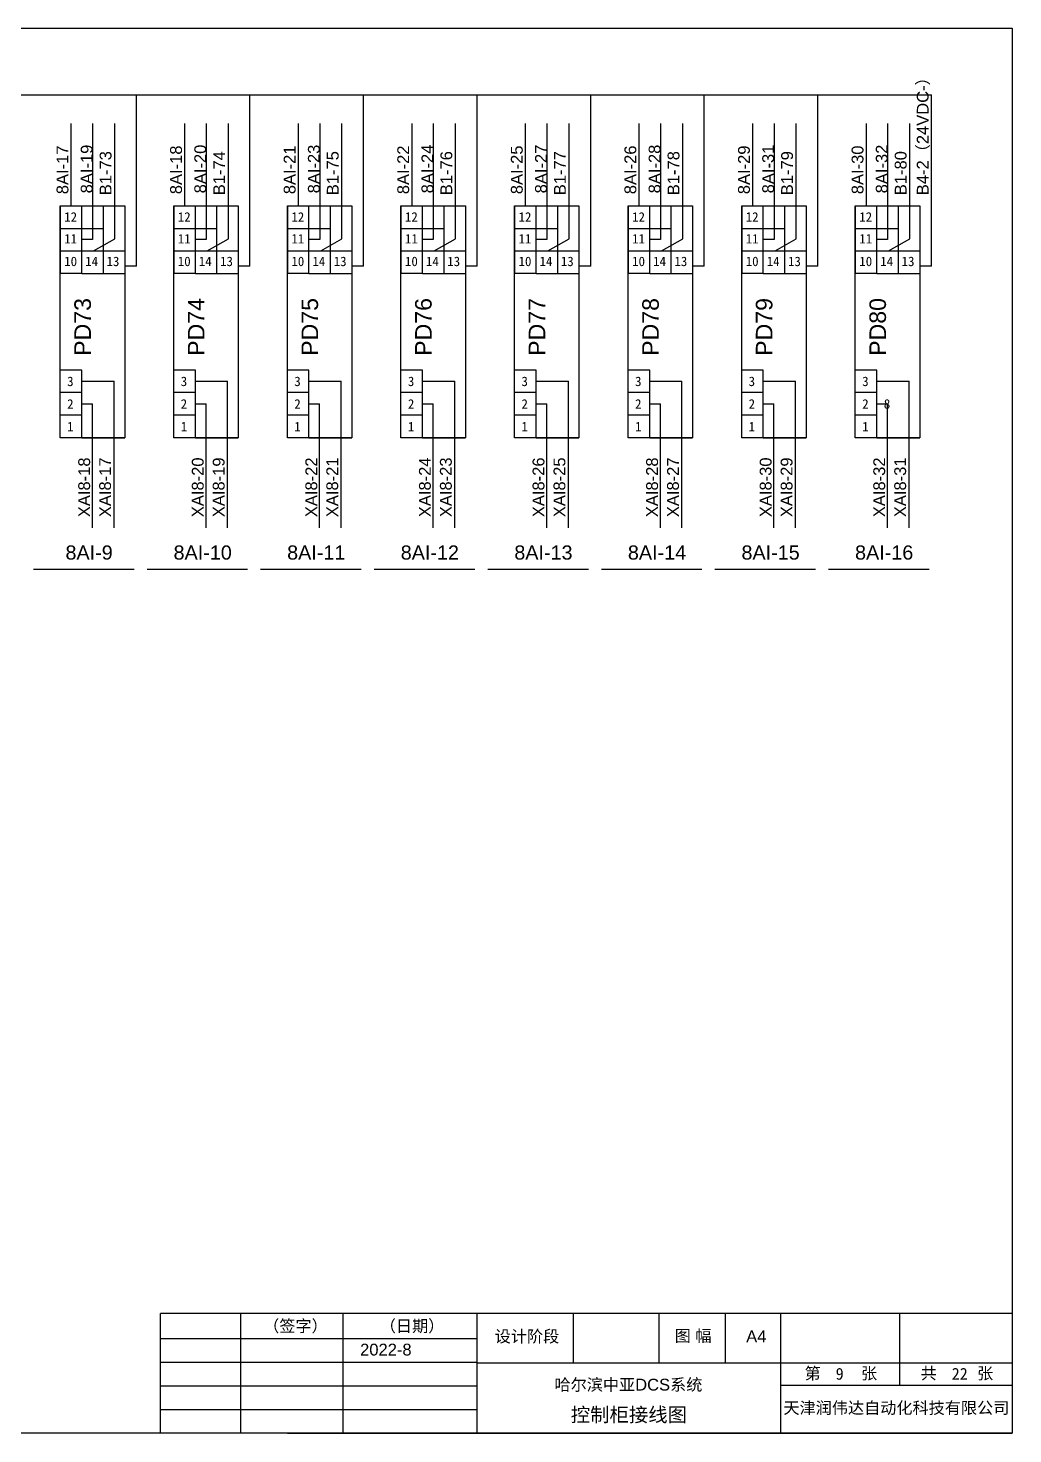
# Model space of a CAD drawing. Extents: x -159874 to -117758, y 9787 to 31117.
# Drawn here: x -144203 to -142122, y 16915 to 19887 of the extents above; entities that cross this region are included whole.
import ezdxf
from ezdxf.enums import TextEntityAlignment as Align

# ---------------------------------------------------------------- set-up
doc = ezdxf.new("R2010")
doc.units = 0
doc.layers.get('0').update_dxf_attribs({"linetype": 'CONTINUOUS'})
doc.layers.add('1', color=143, linetype='CONTINUOUS')
doc.layers.add('TEXT', color=3, linetype='CONTINUOUS')
doc.styles.add('Arial', font='arial.ttf')
doc.styles.get("Standard").update_dxf_attribs({"font": ''})
doc.styles.get('Standard').set_extended_font_data('SimSun')

msp = doc.modelspace()

# ---------------------------------------------------------------- linework, layer by layer
for p, q in [((-145893.85818, 19745.65428), (-142293.85818, 19745.65428)), ((-143973.85818, 19383.08503), (-143973.85818, 19745.65428)), ((-143733.85818, 19383.08503), (-143733.85818, 19745.65428)), ((-143493.85818, 19383.08503), (-143493.85818, 19745.65428)), ((-143253.85818, 19383.08503), (-143253.85818, 19745.65428)), ((-143013.85818, 19383.08503), (-143013.85818, 19745.65428)), ((-142773.85818, 19383.08503), (-142773.85818, 19745.65428)), ((-142533.85818, 19383.08503), (-142533.85818, 19745.65428)), ((-142293.85818, 19383.08503), (-142293.85818, 19745.65428)), ((-144112.05385, 19684.66827), (-144112.05385, 19511.19195)), ((-144066.44571, 19684.66827), (-144066.44571, 19439.62884)), ((-144019.46613, 19441.32991), (-144019.46613, 19684.66827)), ((-143872.05385, 19684.66827), (-143872.05385, 19511.19195)), ((-143826.44571, 19684.66827), (-143826.44571, 19439.62884)), ((-143779.46613, 19441.32991), (-143779.46613, 19684.66827)), ((-143632.05385, 19684.66827), (-143632.05385, 19511.19195)), ((-143586.44571, 19684.66827), (-143586.44571, 19439.62884)), ((-143539.46613, 19441.32991), (-143539.46613, 19684.66827)), ((-143392.05385, 19684.66827), (-143392.05385, 19511.19195)), ((-143346.44571, 19684.66827), (-143346.44571, 19439.62884)), ((-143299.46613, 19441.32991), (-143299.46613, 19684.66827)), ((-143152.05385, 19684.66827), (-143152.05385, 19511.19195)), ((-143106.44571, 19684.66827), (-143106.44571, 19439.62884)), ((-143059.46613, 19441.32991), (-143059.46613, 19684.66827)), ((-142912.05385, 19684.66827), (-142912.05385, 19511.19195)), ((-142866.44571, 19684.66827), (-142866.44571, 19439.62884)), ((-142819.46613, 19441.32991), (-142819.46613, 19684.66827)), ((-142672.05385, 19684.66827), (-142672.05385, 19511.19195)), ((-142626.44571, 19684.66827), (-142626.44571, 19439.62884)), ((-142579.46613, 19441.32991), (-142579.46613, 19684.66827)), ((-142432.05385, 19684.66827), (-142432.05385, 19511.19195)), ((-142386.44571, 19684.66827), (-142386.44571, 19439.62884)), ((-142339.46613, 19441.32991), (-142339.46613, 19684.66827)), ((-144066.44571, 19439.62884), (-144089.24983, 19439.62884)), ((-144064.32662, 19415.59382), (-144019.46613, 19441.32991)), ((-143826.44571, 19439.62884), (-143849.24983, 19439.62884)), ((-143824.32662, 19415.59382), (-143779.46613, 19441.32991)), ((-143586.44571, 19439.62884), (-143609.24983, 19439.62884)), ((-143584.32662, 19415.59382), (-143539.46613, 19441.32991)), ((-143346.44571, 19439.62884), (-143369.24983, 19439.62884)), ((-143344.32662, 19415.59382), (-143299.46613, 19441.32991)), ((-143106.44571, 19439.62884), (-143129.24983, 19439.62884)), ((-143104.32662, 19415.59382), (-143059.46613, 19441.32991)), ((-142866.44571, 19439.62884), (-142889.24983, 19439.62884)), ((-142864.32662, 19415.59382), (-142819.46613, 19441.32991)), ((-142626.44571, 19439.62884), (-142649.24983, 19439.62884)), ((-142624.32662, 19415.59382), (-142579.46613, 19441.32991)), ((-142386.44571, 19439.62884), (-142409.24983, 19439.62884)), ((-142384.32662, 19415.59382), (-142339.46613, 19441.32991)), ((-143973.85818, 19383.08503), (-143998.33786, 19383.08503)), ((-143733.85818, 19383.08503), (-143758.33786, 19383.08503)), ((-143493.85818, 19383.08503), (-143518.33786, 19383.08503)), ((-143253.85818, 19383.08503), (-143278.33786, 19383.08503)), ((-143013.85818, 19383.08503), (-143038.33786, 19383.08503)), ((-142773.85818, 19383.08503), (-142798.33786, 19383.08503)), ((-142533.85818, 19383.08503), (-142558.33786, 19383.08503)), ((-142293.85818, 19383.08503), (-142318.33786, 19383.08503)), ((-144089.80574, 19140.02792), (-144021.14169, 19140.02792)), ((-144021.14169, 18830.63491), (-144021.14169, 19140.02792)), ((-143849.80574, 19140.02792), (-143781.14169, 19140.02792)), ((-143781.14169, 18830.63491), (-143781.14169, 19140.02792)), ((-143609.80574, 19140.02792), (-143541.14169, 19140.02792)), ((-143541.14169, 18830.63491), (-143541.14169, 19140.02792)), ((-143369.80574, 19140.02792), (-143301.14169, 19140.02792)), ((-143301.14169, 18830.63491), (-143301.14169, 19140.02792)), ((-143129.80574, 19140.02792), (-143061.14169, 19140.02792)), ((-143061.14169, 18830.63491), (-143061.14169, 19140.02792)), ((-142889.80574, 19140.02792), (-142821.14169, 19140.02792)), ((-142821.14169, 18830.63491), (-142821.14169, 19140.02792)), ((-142649.80574, 19140.02792), (-142581.14169, 19140.02792)), ((-142581.14169, 18830.63491), (-142581.14169, 19140.02792)), ((-142409.80574, 19140.02792), (-142341.14169, 19140.02792)), ((-142341.14169, 18830.63491), (-142341.14169, 19140.02792)), ((-144089.24983, 19092.22886), (-144066.74983, 19092.22886)), ((-144066.74983, 18830.63491), (-144066.74983, 19092.22886)), ((-143849.24983, 19092.22886), (-143826.74983, 19092.22886)), ((-143826.74983, 18830.63491), (-143826.74983, 19092.22886)), ((-143609.24983, 19092.22886), (-143586.74983, 19092.22886)), ((-143586.74983, 18830.63491), (-143586.74983, 19092.22886)), ((-143369.24983, 19092.22886), (-143346.74983, 19092.22886)), ((-143346.74983, 18830.63491), (-143346.74983, 19092.22886)), ((-143129.24983, 19092.22886), (-143106.74983, 19092.22886)), ((-143106.74983, 18830.63491), (-143106.74983, 19092.22886)), ((-142889.24983, 19092.22886), (-142866.74983, 19092.22886)), ((-142866.74983, 18830.63491), (-142866.74983, 19092.22886)), ((-142649.24983, 19092.22886), (-142626.74983, 19092.22886)), ((-142626.74983, 18830.63491), (-142626.74983, 19092.22886)), ((-142409.24983, 19092.22886), (-142386.74983, 19092.22886)), ((-142386.74983, 18830.63491), (-142386.74983, 19092.22886)), ((-144191.41248, 18743.03828), (-143978.85109, 18743.03828)), ((-143951.41248, 18743.03828), (-143738.85109, 18743.03828)), ((-143711.41248, 18743.03828), (-143498.85109, 18743.03828)), ((-143471.41248, 18743.03828), (-143258.85109, 18743.03828)), ((-143231.41248, 18743.03828), (-143018.85109, 18743.03828)), ((-142991.41248, 18743.03828), (-142778.85109, 18743.03828)), ((-142751.41248, 18743.03828), (-142538.85109, 18743.03828)), ((-142511.41248, 18743.03828), (-142298.85109, 18743.03828))]:
    msp.add_line(p, q)
at = {"color": 1}
for p, q in [((-144134.85787, 19511.19195), (-144134.85787, 19463.39289)), ((-144134.85787, 19020.53027), (-144134.85787, 19511.19195)), ((-144134.85787, 19511.19195), (-143998.64178, 19511.19195)), ((-144089.24983, 19463.39289), (-144089.24983, 19511.19195)), ((-144043.64178, 19367.79476), (-144043.64178, 19511.19195)), ((-143998.64178, 19511.19195), (-143998.64178, 19020.53027)), ((-143894.85787, 19511.19195), (-143894.85787, 19463.39289)), ((-143894.85787, 19020.53027), (-143894.85787, 19511.19195)), ((-143894.85787, 19511.19195), (-143758.64178, 19511.19195)), ((-143849.24983, 19463.39289), (-143849.24983, 19511.19195)), ((-143803.64178, 19367.79476), (-143803.64178, 19511.19195)), ((-143758.64178, 19511.19195), (-143758.64178, 19020.53027)), ((-143654.85787, 19511.19195), (-143654.85787, 19463.39289)), ((-143654.85787, 19020.53027), (-143654.85787, 19511.19195)), ((-143654.85787, 19511.19195), (-143518.64178, 19511.19195)), ((-143609.24983, 19463.39289), (-143609.24983, 19511.19195)), ((-143563.64178, 19367.79476), (-143563.64178, 19511.19195)), ((-143518.64178, 19511.19195), (-143518.64178, 19020.53027)), ((-143414.85787, 19511.19195), (-143414.85787, 19463.39289)), ((-143414.85787, 19020.53027), (-143414.85787, 19511.19195)), ((-143414.85787, 19511.19195), (-143278.64178, 19511.19195)), ((-143369.24983, 19463.39289), (-143369.24983, 19511.19195)), ((-143323.64178, 19367.79476), (-143323.64178, 19511.19195)), ((-143278.64178, 19511.19195), (-143278.64178, 19020.53027)), ((-143174.85787, 19511.19195), (-143174.85787, 19463.39289)), ((-143174.85787, 19020.53027), (-143174.85787, 19511.19195)), ((-143174.85787, 19511.19195), (-143038.64178, 19511.19195)), ((-143129.24983, 19463.39289), (-143129.24983, 19511.19195)), ((-143083.64178, 19367.79476), (-143083.64178, 19511.19195)), ((-143038.64178, 19511.19195), (-143038.64178, 19020.53027)), ((-142934.85787, 19511.19195), (-142934.85787, 19463.39289)), ((-142934.85787, 19020.53027), (-142934.85787, 19511.19195)), ((-142934.85787, 19511.19195), (-142798.64178, 19511.19195)), ((-142889.24983, 19463.39289), (-142889.24983, 19511.19195)), ((-142843.64178, 19367.79476), (-142843.64178, 19511.19195)), ((-142798.64178, 19511.19195), (-142798.64178, 19020.53027)), ((-142694.85787, 19511.19195), (-142694.85787, 19463.39289)), ((-142694.85787, 19020.53027), (-142694.85787, 19511.19195)), ((-142694.85787, 19511.19195), (-142558.64178, 19511.19195)), ((-142649.24983, 19463.39289), (-142649.24983, 19511.19195)), ((-142603.64178, 19367.79476), (-142603.64178, 19511.19195)), ((-142558.64178, 19511.19195), (-142558.64178, 19020.53027)), ((-142454.85787, 19511.19195), (-142454.85787, 19463.39289)), ((-142454.85787, 19020.53027), (-142454.85787, 19511.19195)), ((-142454.85787, 19511.19195), (-142318.64178, 19511.19195)), ((-142409.24983, 19463.39289), (-142409.24983, 19511.19195)), ((-142363.64178, 19367.79476), (-142363.64178, 19511.19195)), ((-142318.64178, 19511.19195), (-142318.64178, 19020.53027)), ((-144134.85787, 19463.39289), (-144134.85787, 19367.79476)), ((-144134.85787, 19463.39289), (-144089.24983, 19463.39289)), ((-144089.24983, 19367.79476), (-144089.24983, 19463.39289)), ((-144089.24983, 19463.39289), (-144043.64178, 19463.39289)), ((-143894.85787, 19463.39289), (-143894.85787, 19367.79476)), ((-143894.85787, 19463.39289), (-143849.24983, 19463.39289)), ((-143849.24983, 19367.79476), (-143849.24983, 19463.39289)), ((-143849.24983, 19463.39289), (-143803.64178, 19463.39289)), ((-143654.85787, 19463.39289), (-143654.85787, 19367.79476)), ((-143654.85787, 19463.39289), (-143609.24983, 19463.39289)), ((-143609.24983, 19367.79476), (-143609.24983, 19463.39289)), ((-143609.24983, 19463.39289), (-143563.64178, 19463.39289)), ((-143414.85787, 19463.39289), (-143414.85787, 19367.79476)), ((-143414.85787, 19463.39289), (-143369.24983, 19463.39289)), ((-143369.24983, 19367.79476), (-143369.24983, 19463.39289)), ((-143369.24983, 19463.39289), (-143323.64178, 19463.39289)), ((-143174.85787, 19463.39289), (-143174.85787, 19367.79476)), ((-143174.85787, 19463.39289), (-143129.24983, 19463.39289)), ((-143129.24983, 19367.79476), (-143129.24983, 19463.39289)), ((-143129.24983, 19463.39289), (-143083.64178, 19463.39289)), ((-142934.85787, 19463.39289), (-142934.85787, 19367.79476)), ((-142934.85787, 19463.39289), (-142889.24983, 19463.39289)), ((-142889.24983, 19367.79476), (-142889.24983, 19463.39289)), ((-142889.24983, 19463.39289), (-142843.64178, 19463.39289)), ((-142694.85787, 19463.39289), (-142694.85787, 19367.79476)), ((-142694.85787, 19463.39289), (-142649.24983, 19463.39289)), ((-142649.24983, 19367.79476), (-142649.24983, 19463.39289)), ((-142649.24983, 19463.39289), (-142603.64178, 19463.39289)), ((-142454.85787, 19463.39289), (-142454.85787, 19367.79476)), ((-142454.85787, 19463.39289), (-142409.24983, 19463.39289)), ((-142409.24983, 19367.79476), (-142409.24983, 19463.39289)), ((-142409.24983, 19463.39289), (-142363.64178, 19463.39289)), ((-144134.85787, 19415.59382), (-144089.24983, 19415.59382)), ((-144089.24983, 19415.59382), (-143998.64178, 19415.59382)), ((-143894.85787, 19415.59382), (-143849.24983, 19415.59382)), ((-143849.24983, 19415.59382), (-143758.64178, 19415.59382)), ((-143654.85787, 19415.59382), (-143609.24983, 19415.59382)), ((-143609.24983, 19415.59382), (-143518.64178, 19415.59382)), ((-143414.85787, 19415.59382), (-143369.24983, 19415.59382)), ((-143369.24983, 19415.59382), (-143278.64178, 19415.59382)), ((-143174.85787, 19415.59382), (-143129.24983, 19415.59382)), ((-143129.24983, 19415.59382), (-143038.64178, 19415.59382)), ((-142934.85787, 19415.59382), (-142889.24983, 19415.59382)), ((-142889.24983, 19415.59382), (-142798.64178, 19415.59382)), ((-142694.85787, 19415.59382), (-142649.24983, 19415.59382)), ((-142649.24983, 19415.59382), (-142558.64178, 19415.59382)), ((-142454.85787, 19415.59382), (-142409.24983, 19415.59382)), ((-142409.24983, 19415.59382), (-142318.64178, 19415.59382)), ((-144089.24983, 19367.79476), (-144134.85787, 19367.79476)), ((-144089.24983, 19367.79476), (-143998.64178, 19367.79476)), ((-143849.24983, 19367.79476), (-143894.85787, 19367.79476)), ((-143849.24983, 19367.79476), (-143758.64178, 19367.79476)), ((-143609.24983, 19367.79476), (-143654.85787, 19367.79476)), ((-143609.24983, 19367.79476), (-143518.64178, 19367.79476)), ((-143369.24983, 19367.79476), (-143414.85787, 19367.79476)), ((-143369.24983, 19367.79476), (-143278.64178, 19367.79476)), ((-143129.24983, 19367.79476), (-143174.85787, 19367.79476)), ((-143129.24983, 19367.79476), (-143038.64178, 19367.79476)), ((-142889.24983, 19367.79476), (-142934.85787, 19367.79476)), ((-142889.24983, 19367.79476), (-142798.64178, 19367.79476)), ((-142649.24983, 19367.79476), (-142694.85787, 19367.79476)), ((-142649.24983, 19367.79476), (-142558.64178, 19367.79476)), ((-142409.24983, 19367.79476), (-142454.85787, 19367.79476)), ((-142409.24983, 19367.79476), (-142318.64178, 19367.79476)), ((-144089.24983, 19163.92745), (-144134.85787, 19163.92745)), ((-144134.85787, 19116.12839), (-144134.85787, 19163.92745)), ((-144089.24983, 19116.12839), (-144089.24983, 19163.92745)), ((-143849.24983, 19163.92745), (-143894.85787, 19163.92745)), ((-143894.85787, 19116.12839), (-143894.85787, 19163.92745)), ((-143849.24983, 19116.12839), (-143849.24983, 19163.92745)), ((-143609.24983, 19163.92745), (-143654.85787, 19163.92745)), ((-143654.85787, 19116.12839), (-143654.85787, 19163.92745)), ((-143609.24983, 19116.12839), (-143609.24983, 19163.92745)), ((-143369.24983, 19163.92745), (-143414.85787, 19163.92745)), ((-143414.85787, 19116.12839), (-143414.85787, 19163.92745)), ((-143369.24983, 19116.12839), (-143369.24983, 19163.92745)), ((-143129.24983, 19163.92745), (-143174.85787, 19163.92745)), ((-143174.85787, 19116.12839), (-143174.85787, 19163.92745)), ((-143129.24983, 19116.12839), (-143129.24983, 19163.92745)), ((-142889.24983, 19163.92745), (-142934.85787, 19163.92745)), ((-142934.85787, 19116.12839), (-142934.85787, 19163.92745)), ((-142889.24983, 19116.12839), (-142889.24983, 19163.92745)), ((-142649.24983, 19163.92745), (-142694.85787, 19163.92745)), ((-142694.85787, 19116.12839), (-142694.85787, 19163.92745)), ((-142649.24983, 19116.12839), (-142649.24983, 19163.92745)), ((-142409.24983, 19163.92745), (-142454.85787, 19163.92745)), ((-142454.85787, 19116.12839), (-142454.85787, 19163.92745)), ((-142409.24983, 19116.12839), (-142409.24983, 19163.92745)), ((-144089.24983, 19116.12839), (-144134.85787, 19116.12839)), ((-144134.85787, 19068.32933), (-144134.85787, 19116.12839)), ((-144089.24983, 19116.12839), (-144134.85787, 19116.12839)), ((-144089.24983, 19116.12839), (-144134.85787, 19116.12839)), ((-144089.24983, 19116.12839), (-144134.85787, 19116.12839)), ((-144089.24983, 19068.32933), (-144089.24983, 19116.12839)), ((-143849.24983, 19116.12839), (-143894.85787, 19116.12839)), ((-143894.85787, 19068.32933), (-143894.85787, 19116.12839)), ((-143849.24983, 19116.12839), (-143894.85787, 19116.12839)), ((-143849.24983, 19116.12839), (-143894.85787, 19116.12839)), ((-143849.24983, 19116.12839), (-143894.85787, 19116.12839)), ((-143849.24983, 19068.32933), (-143849.24983, 19116.12839)), ((-143609.24983, 19116.12839), (-143654.85787, 19116.12839)), ((-143654.85787, 19068.32933), (-143654.85787, 19116.12839)), ((-143609.24983, 19116.12839), (-143654.85787, 19116.12839)), ((-143609.24983, 19116.12839), (-143654.85787, 19116.12839)), ((-143609.24983, 19116.12839), (-143654.85787, 19116.12839)), ((-143609.24983, 19068.32933), (-143609.24983, 19116.12839)), ((-143369.24983, 19116.12839), (-143414.85787, 19116.12839)), ((-143414.85787, 19068.32933), (-143414.85787, 19116.12839)), ((-143369.24983, 19116.12839), (-143414.85787, 19116.12839)), ((-143369.24983, 19116.12839), (-143414.85787, 19116.12839)), ((-143369.24983, 19116.12839), (-143414.85787, 19116.12839)), ((-143369.24983, 19068.32933), (-143369.24983, 19116.12839)), ((-143129.24983, 19116.12839), (-143174.85787, 19116.12839)), ((-143174.85787, 19068.32933), (-143174.85787, 19116.12839)), ((-143129.24983, 19116.12839), (-143174.85787, 19116.12839)), ((-143129.24983, 19116.12839), (-143174.85787, 19116.12839)), ((-143129.24983, 19116.12839), (-143174.85787, 19116.12839)), ((-143129.24983, 19068.32933), (-143129.24983, 19116.12839)), ((-142889.24983, 19116.12839), (-142934.85787, 19116.12839)), ((-142934.85787, 19068.32933), (-142934.85787, 19116.12839)), ((-142889.24983, 19116.12839), (-142934.85787, 19116.12839)), ((-142889.24983, 19116.12839), (-142934.85787, 19116.12839)), ((-142889.24983, 19116.12839), (-142934.85787, 19116.12839)), ((-142889.24983, 19068.32933), (-142889.24983, 19116.12839)), ((-142649.24983, 19116.12839), (-142694.85787, 19116.12839)), ((-142694.85787, 19068.32933), (-142694.85787, 19116.12839)), ((-142649.24983, 19116.12839), (-142694.85787, 19116.12839)), ((-142649.24983, 19116.12839), (-142694.85787, 19116.12839)), ((-142649.24983, 19116.12839), (-142694.85787, 19116.12839)), ((-142649.24983, 19068.32933), (-142649.24983, 19116.12839)), ((-142409.24983, 19116.12839), (-142454.85787, 19116.12839)), ((-142454.85787, 19068.32933), (-142454.85787, 19116.12839)), ((-142409.24983, 19116.12839), (-142454.85787, 19116.12839)), ((-142409.24983, 19116.12839), (-142454.85787, 19116.12839)), ((-142409.24983, 19116.12839), (-142454.85787, 19116.12839)), ((-142409.24983, 19068.32933), (-142409.24983, 19116.12839)), ((-144089.24983, 19068.32933), (-144134.85787, 19068.32933)), ((-144134.85787, 19020.53027), (-144134.85787, 19068.32933)), ((-144089.24983, 19068.32933), (-144134.85787, 19068.32933)), ((-144089.24983, 19020.53027), (-144089.24983, 19068.32933)), ((-143849.24983, 19068.32933), (-143894.85787, 19068.32933)), ((-143894.85787, 19020.53027), (-143894.85787, 19068.32933)), ((-143849.24983, 19068.32933), (-143894.85787, 19068.32933)), ((-143849.24983, 19020.53027), (-143849.24983, 19068.32933)), ((-143609.24983, 19068.32933), (-143654.85787, 19068.32933)), ((-143654.85787, 19020.53027), (-143654.85787, 19068.32933)), ((-143609.24983, 19068.32933), (-143654.85787, 19068.32933)), ((-143609.24983, 19020.53027), (-143609.24983, 19068.32933)), ((-143369.24983, 19068.32933), (-143414.85787, 19068.32933)), ((-143414.85787, 19020.53027), (-143414.85787, 19068.32933)), ((-143369.24983, 19068.32933), (-143414.85787, 19068.32933)), ((-143369.24983, 19020.53027), (-143369.24983, 19068.32933)), ((-143129.24983, 19068.32933), (-143174.85787, 19068.32933)), ((-143174.85787, 19020.53027), (-143174.85787, 19068.32933)), ((-143129.24983, 19068.32933), (-143174.85787, 19068.32933)), ((-143129.24983, 19020.53027), (-143129.24983, 19068.32933)), ((-142889.24983, 19068.32933), (-142934.85787, 19068.32933)), ((-142934.85787, 19020.53027), (-142934.85787, 19068.32933)), ((-142889.24983, 19068.32933), (-142934.85787, 19068.32933)), ((-142889.24983, 19020.53027), (-142889.24983, 19068.32933)), ((-142649.24983, 19068.32933), (-142694.85787, 19068.32933)), ((-142694.85787, 19020.53027), (-142694.85787, 19068.32933)), ((-142649.24983, 19068.32933), (-142694.85787, 19068.32933)), ((-142649.24983, 19020.53027), (-142649.24983, 19068.32933)), ((-142409.24983, 19068.32933), (-142454.85787, 19068.32933)), ((-142454.85787, 19020.53027), (-142454.85787, 19068.32933)), ((-142409.24983, 19068.32933), (-142454.85787, 19068.32933)), ((-142409.24983, 19020.53027), (-142409.24983, 19068.32933)), ((-144089.24983, 19020.53027), (-144134.85787, 19020.53027)), ((-143998.64178, 19020.53027), (-144134.85787, 19020.53027)), ((-144089.24983, 19020.53027), (-143998.64178, 19020.53027)), ((-143849.24983, 19020.53027), (-143894.85787, 19020.53027)), ((-143758.64178, 19020.53027), (-143894.85787, 19020.53027)), ((-143849.24983, 19020.53027), (-143758.64178, 19020.53027)), ((-143609.24983, 19020.53027), (-143654.85787, 19020.53027)), ((-143518.64178, 19020.53027), (-143654.85787, 19020.53027)), ((-143609.24983, 19020.53027), (-143518.64178, 19020.53027)), ((-143369.24983, 19020.53027), (-143414.85787, 19020.53027)), ((-143278.64178, 19020.53027), (-143414.85787, 19020.53027)), ((-143369.24983, 19020.53027), (-143278.64178, 19020.53027)), ((-143129.24983, 19020.53027), (-143174.85787, 19020.53027)), ((-143038.64178, 19020.53027), (-143174.85787, 19020.53027)), ((-143129.24983, 19020.53027), (-143038.64178, 19020.53027)), ((-142889.24983, 19020.53027), (-142934.85787, 19020.53027)), ((-142798.64178, 19020.53027), (-142934.85787, 19020.53027)), ((-142889.24983, 19020.53027), (-142798.64178, 19020.53027)), ((-142649.24983, 19020.53027), (-142694.85787, 19020.53027)), ((-142558.64178, 19020.53027), (-142694.85787, 19020.53027)), ((-142649.24983, 19020.53027), (-142558.64178, 19020.53027)), ((-142409.24983, 19020.53027), (-142454.85787, 19020.53027)), ((-142318.64178, 19020.53027), (-142454.85787, 19020.53027)), ((-142409.24983, 19020.53027), (-142318.64178, 19020.53027))]:
    msp.add_line(p, q, dxfattribs=at)
at = {"layer": '1'}
for p, q in [((-146323.35252, 19886.6219), (-142123.35254, 19886.6219)), ((-142123.35254, 19886.6219), (-142123.35254, 16916.62189)), ((-143754.20212, 17170.09574), (-143754.20212, 16915.79723)), ((-143537.83086, 17170.09574), (-143537.83086, 16915.79723)), ((-143254.41108, 17170.09574), (-143254.41108, 16915.79723)), ((-143050.91306, 17170.09574), (-143050.91306, 17065.1886)), ((-142870.28527, 17170.09574), (-142870.28527, 17065.1886)), ((-142729.51433, 17170.09574), (-142729.51433, 17065.1886)), ((-142612.89937, 17170.09574), (-142612.89937, 16915.79723)), ((-142361.69154, 17170.09574), (-142361.69154, 17017.33048)), ((-143923.35259, 17116.62189), (-143254.41108, 17116.62189)), ((-143923.35259, 17066.62189), (-143254.41108, 17066.62189)), ((-143254.41108, 17065.1886), (-142508.88827, 17065.1886)), ((-142510.15288, 17065.1886), (-142123.35254, 17065.1886)), ((-143923.35259, 17016.62189), (-143254.41108, 17016.62189)), ((-142123.35254, 17017.33048), (-142612.89937, 17017.33048)), ((-143923.35259, 16966.62189), (-143254.41108, 16966.62189)), ((-142123.35254, 16916.62189), (-146323.35252, 16916.62189)), ((-143654.77749, 16916.62189), (-143923.35259, 16916.6219)), ((-143654.77749, 16916.62189), (-142123.35254, 16916.62189))]:
    msp.add_line(p, q, dxfattribs=at)
at = {"layer": '1', "const_width": 3}
for points in [[(-143923.35259, 17170.09574), (-142123.35254, 17170.09574)], [(-143923.35259, 16916.6219), (-143923.35259, 17170.09574)]]:
    msp.add_lwpolyline(points, dxfattribs=at)

# ---------------------------------------------------------------- texts
at = {"color": 3, "style": 'Arial'}
for s, p in [('B4-2（24VDC-）', (-142299.85348, 19533.4549)), ('8AI-17', (-144117.59422, 19535.57434)), ('8AI-19', (-144066.44571, 19537.36817)), ('B1-73', (-144026.47863, 19533.4549)), ('8AI-18', (-143877.59422, 19535.57434)), ('8AI-20', (-143826.44571, 19537.36817)), ('B1-74', (-143786.47863, 19533.4549)), ('8AI-21', (-143637.59422, 19535.57434)), ('8AI-23', (-143586.44571, 19537.36817)), ('B1-75', (-143546.47863, 19533.4549)), ('8AI-22', (-143397.59422, 19535.57434)), ('8AI-24', (-143346.44571, 19537.36817)), ('B1-76', (-143306.47863, 19533.4549)), ('8AI-25', (-143157.59422, 19535.57434)), ('8AI-27', (-143106.44571, 19537.36817)), ('B1-77', (-143066.47863, 19533.4549)), ('8AI-26', (-142917.59422, 19535.57434)), ('8AI-28', (-142866.44571, 19537.36817)), ('B1-78', (-142826.47863, 19533.4549)), ('8AI-29', (-142677.59422, 19535.57434)), ('8AI-31', (-142626.44571, 19537.36817)), ('B1-79', (-142586.47863, 19533.4549)), ('8AI-30', (-142437.59422, 19535.57434)), ('8AI-32', (-142386.44571, 19537.36817)), ('B1-80', (-142346.47863, 19533.4549)), ('XAI8-18', (-144071.74969, 18852.89786)), ('XAI8-17', (-144027.51432, 18852.89786)), ('XAI8-20', (-143831.74969, 18852.89786)), ('XAI8-19', (-143787.51432, 18852.89786)), ('XAI8-22', (-143591.74969, 18852.89786)), ('XAI8-21', (-143547.51432, 18852.89786)), ('XAI8-24', (-143351.74969, 18852.89786)), ('XAI8-23', (-143307.51432, 18852.89786)), ('XAI8-26', (-143111.74969, 18852.89786)), ('XAI8-25', (-143067.51432, 18852.89786)), ('XAI8-28', (-142871.74969, 18852.89786)), ('XAI8-27', (-142827.51432, 18852.89786)), ('XAI8-30', (-142631.74969, 18852.89786)), ('XAI8-29', (-142587.51432, 18852.89786)), ('XAI8-32', (-142391.74969, 18852.89786)), ('XAI8-31', (-142347.51432, 18852.89786))]:
    msp.add_text(s, height=25, rotation=90, dxfattribs=at).set_placement(p)
at = {"color": 3}
for s, p in [('12', (-144112.77882, 19487.44866)), ('12', (-143872.77882, 19487.44866)), ('12', (-143632.77882, 19487.44866)), ('12', (-143392.77882, 19487.44866)), ('12', (-143152.77882, 19487.44866)), ('12', (-142912.77882, 19487.44866)), ('12', (-142672.77882, 19487.44866)), ('12', (-142432.77882, 19487.44866)), ('11', (-144112.77882, 19441.36563)), ('11', (-143872.77882, 19441.36563)), ('11', (-143632.77882, 19441.36563)), ('11', (-143392.77882, 19441.36563)), ('11', (-143152.77882, 19441.36563)), ('11', (-142912.77882, 19441.36563)), ('11', (-142672.77882, 19441.36563)), ('11', (-142432.77882, 19441.36563)), ('10', (-144112.77882, 19393.56657)), ('14', (-144068.38686, 19393.56657)), ('13', (-144023.38686, 19393.56657)), ('10', (-143872.77882, 19393.56657)), ('14', (-143828.38686, 19393.56657)), ('13', (-143783.38686, 19393.56657)), ('10', (-143632.77882, 19393.56657)), ('14', (-143588.38686, 19393.56657)), ('13', (-143543.38686, 19393.56657)), ('10', (-143392.77882, 19393.56657)), ('14', (-143348.38686, 19393.56657)), ('13', (-143303.38686, 19393.56657)), ('10', (-143152.77882, 19393.56657)), ('14', (-143108.38686, 19393.56657)), ('13', (-143063.38686, 19393.56657)), ('10', (-142912.77882, 19393.56657)), ('14', (-142868.38686, 19393.56657)), ('13', (-142823.38686, 19393.56657)), ('10', (-142672.77882, 19393.56657)), ('14', (-142628.38686, 19393.56657)), ('13', (-142583.38686, 19393.56657)), ('10', (-142432.77882, 19393.56657)), ('14', (-142388.38686, 19393.56657)), ('13', (-142343.38686, 19393.56657)), ('3', (-144113.38686, 19139.96577)), ('3', (-143873.38686, 19139.96577)), ('3', (-143633.38686, 19139.96577)), ('3', (-143393.38686, 19139.96577)), ('3', (-143153.38686, 19139.96577)), ('3', (-142913.38686, 19139.96577)), ('3', (-142673.38686, 19139.96577)), ('3', (-142433.38686, 19139.96577)), ('2', (-144113.38686, 19092.1667)), ('2', (-143873.38686, 19092.1667)), ('2', (-143633.38686, 19092.1667)), ('2', (-143393.38686, 19092.1667)), ('2', (-143153.38686, 19092.1667)), ('2', (-142913.38686, 19092.1667)), ('2', (-142673.38686, 19092.1667)), ('2', (-142433.38686, 19092.1667)), ('8', (-142387.77882, 19092.1667)), ('1', (-144113.38686, 19044.36764)), ('1', (-143873.38686, 19044.36764)), ('1', (-143633.38686, 19044.36764)), ('1', (-143393.38686, 19044.36764)), ('1', (-143153.38686, 19044.36764)), ('1', (-142913.38686, 19044.36764)), ('1', (-142673.38686, 19044.36764)), ('1', (-142433.38686, 19044.36764))]:
    msp.add_text(s, height=20, dxfattribs=at).set_placement(p, align=Align.MIDDLE_CENTER)
at = {"color": 3, "style": 'Arial'}
for s, p in [('PD73', (-144087.48569, 19254.9685)), ('PD74', (-143847.48569, 19254.9685)), ('PD75', (-143607.48569, 19254.9685)), ('PD76', (-143367.48569, 19254.9685)), ('PD77', (-143127.48569, 19254.9685)), ('PD78', (-142887.48569, 19254.9685)), ('PD79', (-142647.48569, 19254.9685)), ('PD80', (-142407.48569, 19254.9685))]:
    msp.add_text(s, height=35, rotation=90, dxfattribs=at).set_placement(p, align=Align.MIDDLE_CENTER)
at = {"layer": '1', "style": 'Arial'}
for s, p in [('（签字）', (-143705.95504, 17130.69397)), ('（日期）', (-143459.51796, 17130.69397)), ('设计阶段', (-143216.7382, 17108.72933)), ('图 幅', (-142836.47735, 17109.87281)), ('A4', (-142685.35386, 17108.77731)), ('2022-8', (-143501.09545, 17080.77856))]:
    msp.add_text(s, height=25, dxfattribs=at).set_placement(p)
at = {"layer": '1'}
for s, p in [('第     张', (-142561.87629, 17030.67308)), ('共     张', (-142316.69281, 17030.67308)), ('9', (-142496.31741, 17029.618)), ('22', (-142251.13393, 17029.618))]:
    msp.add_text(s, height=25, dxfattribs=at).set_placement(p)
at = {"layer": '1', "style": 'Arial'}
for s, height, p in [('哈尔滨中亚DCS系统', 25, (-142934.20065, 17019.16586)), ('控制柜接线图', 30, (-142933.19313, 16955.6945)), ('天津润伟达自动化科技有限公司', 25, (-142368.0047, 16970.13941))]:
    msp.add_text(s, height=height, dxfattribs=at).set_placement(p, align=Align.MIDDLE_CENTER)
at = {"layer": 'TEXT', "style": 'Arial'}
for s, p in [('8AI-9', (-144073.79505, 18778.15778)), ('8AI-10', (-143833.79505, 18778.15778)), ('8AI-11', (-143593.79505, 18778.15778)), ('8AI-12', (-143353.79505, 18778.15778)), ('8AI-13', (-143113.79505, 18778.15778)), ('8AI-14', (-142873.79505, 18778.15778)), ('8AI-15', (-142633.79505, 18778.15778)), ('8AI-16', (-142393.79505, 18778.15778))]:
    msp.add_text(s, height=29.9, dxfattribs=at).set_placement(p, align=Align.MIDDLE)

doc.saveas('drawing.dxf')
